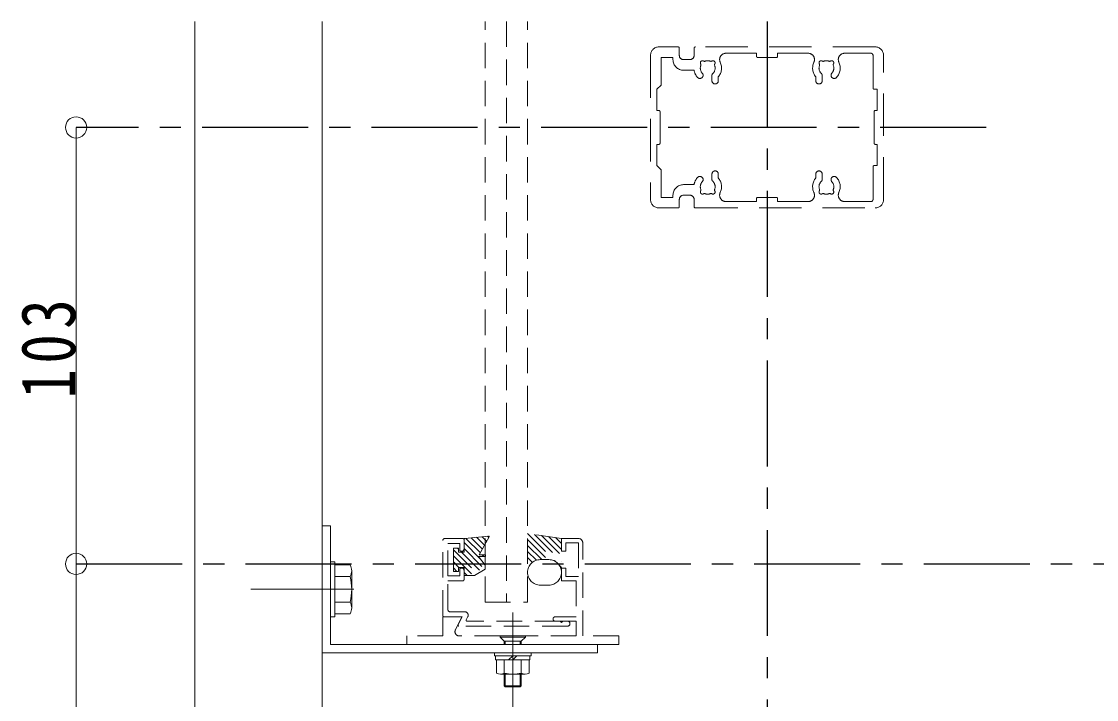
# Model space of a CAD drawing. Units: millimetres at full size, sheet at 1:5; details may follow other scales. Extents: x -1050 to 1050, y -742 to 742.
# Drawn here: x -327.9 to -74.3, y -68.8 to 91.2 of the extents above; entities that cross this region are included whole.
import ezdxf

# ---------------------------------------------------------------- set-up
doc = ezdxf.new("R2010")
doc.units = ezdxf.units.MM
doc.header["$LTSCALE"] = 5
for name, pattern in [('CHAIN1', [8, 5, -1, 1, -1]), ('DASHED1', [1.8, 1.2, -0.6]), ('DASHED2', [3, 2, -1])]:
    doc.linetypes.add(name, pattern=pattern)
doc.layers.add('0-0_通り芯', color=7, linetype='CHAIN1')
for name, color, linetype, lineweight in [('0-3_寸法', 54, 'Continuous', 20), ('0-4_手摺部材', 92, 'Continuous', 20), ('0-5_手すり子', 12, 'Continuous', 20), ('0-7_ガラス', 6, 'Continuous', 20), ('0-8_その他', 11, 'Continuous', 20), ('0-A_支柱', 6, 'Continuous', 20)]:
    doc.layers.add(name, color=color, linetype=linetype, lineweight=lineweight)
doc.styles.add('ＭＳ ゴシック', font='')
doc.styles.get('ＭＳ ゴシック').set_extended_font_data('MS Gothic')

# ---------------------------------------------------------------- blocks, each defined once
blk = doc.blocks.new('dimension_origin')
at = {"color": 0, "linetype": 'Continuous', "lineweight": -2}
blk.add_circle((0, 0), 1.25, dxfattribs=at)

msp = doc.modelspace()

# ---------------------------------------------------------------- linework, layer by layer
at = {"layer": '0-0_通り芯'}
for p, q in [((-151.98, 91.207), (-151.98, -224.293)), ((-100.283, 66.207), (-315, 66.207)), ((-315, -36.793), (909.462, -36.793))]:
    msp.add_line(p, q, dxfattribs=at)
at = {"layer": '0-3_寸法'}
for p, q in [((-315, -36.793), (-315, 66.207)), ((-315, -131.793), (-315, -36.793))]:
    msp.add_line(p, q, dxfattribs=at)
at = {"layer": '0-4_手摺部材', "linetype": 'DASHED1'}
for p, q in [((-228.48, -48.993), (-228.48, -31.293)), ((-223.78, -30.793), (-227.98, -30.793)), ((-227.28, -31.993), (-224.48, -31.993)), ((-227.28, -39.593), (-227.28, -31.993)), ((-224.48, -33.493), (-224.48, -31.993)), ((-223.48, -33.293), (-223.48, -31.093)), ((-196.48, -30.793), (-200.48, -30.793)), ((-195.48, -53.793), (-195.48, -31.793)), ((-223.98, -33.793), (-224.18, -33.793)), ((-224.18, -37.793), (-223.98, -37.793)), ((-224.48, -39.593), (-227.28, -39.593)), ((-224.48, -39.593), (-224.48, -38.093)), ((-223.48, -40.493), (-223.48, -38.293)), ((-223.78, -40.793), (-227.28, -40.793)), ((-227.28, -47.593), (-227.28, -40.793)), ((-226.78, -48.093), (-223.299, -48.093)), ((-228.18, -49.293), (-223.933, -49.293)), ((-224.844, -51.207), (-223.933, -49.293)), ((-222.577, -49.237), (-222.943, -50.007)), ((-200.78, -50.293), (-222.763, -50.293)), ((-196.98, -49.293), (-201.98, -49.293)), ((-196.98, -50.293), (-201.98, -50.293)), ((-200.48, -50.593), (-200.78, -50.293)), ((-200.48, -50.593), (-200.18, -50.293)), ((-199.08, -50.293), (-200.18, -50.293)), ((-196.98, -50.293), (-196.98, -53.793)), ((-199.08, -51.493), (-224.663, -51.493)), ((-228.48, -53.793), (-236.98, -53.793)), ((-196.98, -53.793), (-224.612, -53.793))]:
    msp.add_line(p, q, dxfattribs=at)
at = {"layer": '0-4_手摺部材'}
for p, q in [((-254.98, -49.293), (-254.98, -36.293)), ((-254.98, -36.293), (-253.98, -36.293)), ((-253.98, -49.293), (-253.98, -36.293)), ((-250.361, -37.043), (-253.98, -37.043)), ((-253.98, -39.793), (-250.361, -39.793)), ((-249.98, -47.168), (-249.98, -38.418)), ((-253.98, -45.793), (-250.361, -45.793)), ((-254.98, -49.293), (-253.98, -49.293)), ((-213.98, -55.043), (-213.98, -55.793)), ((-213.752, -55.043), (-213.752, -55.793)), ((-210.207, -55.043), (-210.207, -55.793)), ((-209.98, -55.793), (-209.98, -55.043)), ((-216.313, -57.793), (-216.313, -58.46)), ((-207.647, -57.793), (-207.647, -58.46)), ((-207.647, -58.46), (-216.313, -58.46)), ((-216.047, -58.46), (-216.047, -59.46)), ((-207.913, -59.46), (-216.047, -59.46)), ((-215.813, -62.539), (-215.813, -59.46)), ((-213.98, -59.46), (-213.98, -62.539)), ((-211.98, -58.46), (-212.98, -59.46)), ((-211.98, -59.46), (-210.98, -58.46)), ((-209.98, -59.46), (-209.98, -62.539)), ((-208.147, -62.539), (-208.147, -59.46)), ((-207.913, -58.46), (-207.913, -59.46)), ((-209.063, -62.793), (-214.897, -62.793)), ((-213.98, -62.793), (-213.98, -65.565)), ((-213.752, -62.793), (-213.752, -65.793)), ((-210.207, -62.793), (-210.207, -65.793)), ((-209.98, -65.565), (-209.98, -62.793)), ((-213.752, -65.793), (-213.98, -65.565)), ((-213.752, -65.793), (-210.207, -65.793))]:
    msp.add_line(p, q, dxfattribs=at)
at = {"layer": '0-4_手摺部材', "linetype": 'CHAIN1'}
for p, q in [((-249.466, -42.793), (-273.738, -42.793)), ((-211.98, -48.276), (-211.98, -72.052))]:
    msp.add_line(p, q, dxfattribs=at)
at = {"layer": '0-4_手摺部材'}
for points in [[(-256.98, -27.793), (-254.98, -27.793), (-254.98, -55.793), (-191.98, -55.793), (-191.98, -57.793), (-256.98, -57.793)], [(-214.98, -54.043), (-213.98, -55.043), (-209.98, -55.043), (-208.98, -54.043)]]:
    msp.add_lwpolyline(points, close=True, dxfattribs=at)
at = {"layer": '0-4_手摺部材', "linetype": 'DASHED1'}
for points in [[(-200.48, -30.793), (-200.48, -33.793), (-199.48, -33.793), (-199.48, -31.793), (-196.48, -31.793), (-196.48, -39.793), (-199.48, -39.793), (-199.48, -37.793), (-200.48, -37.793), (-200.48, -40.793), (-196.98, -40.793), (-196.98, -49.293)], [(-228.48, -53.793), (-228.48, -49.293), (-223.98, -49.293), (-225.506, -52.346)], [(-236.98, -53.793), (-236.98, -55.793), (-186.98, -55.793), (-186.98, -53.793), (-195.48, -53.793)]]:
    msp.add_lwpolyline(points, dxfattribs=at)
at = {"layer": '0-4_手摺部材'}
for points in [[(-250.361, -48.543), (-253.98, -48.543), (-253.98, -37.043)], [(-214.98, -54.043), (-214.98, -53.793), (-208.98, -53.793), (-208.98, -54.043)], [(-213.98, -65.565), (-209.98, -65.565), (-210.207, -65.793)]]:
    msp.add_lwpolyline(points, dxfattribs=at)
at = {"layer": '0-4_手摺部材', "linetype": 'DASHED1'}
for centre, radius, start, end in [((-227.98, -31.293), 0.5, 90, 180), ((-223.78, -31.093), 0.3, 0, 90), ((-196.48, -31.793), 1, 0, 90), ((-224.18, -33.493), 0.3, 180, 270), ((-223.98, -33.293), 0.5, 270, 360), ((-224.18, -38.093), 0.3, 90, 180), ((-223.98, -38.293), 0.5, 0, 90), ((-223.78, -40.493), 0.3, 270, 360), ((-226.78, -47.593), 0.5, 180, 270), ((-223.299, -48.893), 0.8, 334.54, 90), ((-228.18, -48.993), 0.3, 180, 270), ((-222.763, -50.093), 0.2, 154.54, 270), ((-201.98, -49.793), 0.5, 90, 270), ((-199.08, -50.893), 0.6, 270, 90), ((-224.612, -52.793), 1, 153.43495, 270), ((-224.663, -51.293), 0.2, 154.54, 270)]:
    msp.add_arc(centre, radius, start, end, dxfattribs=at)
at = {"layer": '0-4_手摺部材'}
for centre, radius, start, end in [((-252.651, -38.418), 2.671, 329.02097, 30.97903), ((-261.98, -42.793), 12, 345.52248, 14.47752), ((-252.651, -47.168), 2.671, 329.02096, 30.97907), ((-214.897, -61.012), 1.781, 239.02097, 300.97903), ((-211.98, -54.793), 8, 255.52248, 284.47752), ((-209.063, -61.012), 1.781, 239.02093, 300.97904)]:
    msp.add_arc(centre, radius, start, end, dxfattribs=at)
at = {"layer": '0-5_手すり子'}
for p, q in [((-286.98, 91.207), (-286.98, -131.793)), ((-256.98, 91.207), (-256.98, -131.793))]:
    msp.add_line(p, q, dxfattribs=at)
at = {"layer": '0-7_ガラス', "linetype": 'DASHED1'}
for p, q in [((-218.48, -45.793), (-218.48, 91.207)), ((-213.483, 91.207), (-213.483, -45.793)), ((-208.483, -45.793), (-208.483, 91.207)), ((-218.48, -45.793), (-208.483, -45.793))]:
    msp.add_line(p, q, dxfattribs=at)
at = {"layer": '0-8_その他', "linetype": 'DASHED1'}
for p, q in [((-217.672, -30.227), (-223.3, -30.79)), ((-219.866, -34.658), (-217.574, -30.374)), ((-219.209, -30.381), (-218.146, -31.444)), ((-217.923, -30.252), (-217.653, -30.523)), ((-200.48, -30.793), (-208.48, -29.585)), ((-208.48, -29.629), (-201.804, -36.305)), ((-206.866, -29.829), (-200.48, -36.215)), ((-205.2, -30.08), (-200.48, -34.8)), ((-203.534, -30.332), (-200.48, -33.386)), ((-223.48, -30.989), (-223.48, -34.008)), ((-223.48, -31.767), (-219.645, -35.602)), ((-223.066, -30.767), (-219.625, -34.208)), ((-221.78, -30.638), (-219.132, -33.286)), ((-220.495, -30.51), (-218.639, -32.365)), ((-208.48, -31.043), (-203.73, -35.793)), ((-208.48, -32.457), (-205.144, -35.793)), ((-201.869, -30.583), (-200.48, -31.972)), ((-225.98, -33.058), (-225.98, -38.558)), ((-224.78, -33.058), (-225.98, -33.058)), ((-225.98, -33.509), (-220.325, -39.165)), ((-225.98, -34.924), (-221.346, -39.558)), ((-225.017, -33.058), (-224.78, -33.295)), ((-224.78, -33.058), (-224.78, -34.008)), ((-224.78, -34.008), (-223.48, -34.008)), ((-224.067, -34.008), (-219.441, -38.635)), ((-223.48, -33.181), (-218.557, -38.104)), ((-220.08, -35.058), (-218.48, -37.058)), ((-218.48, -35.058), (-220.08, -35.058)), ((-218.48, -34.658), (-219.866, -34.658)), ((-219.175, -34.658), (-218.775, -35.058)), ((-218.38, -34.758), (-218.38, -34.958)), ((-208.48, -33.871), (-206.41, -35.941)), ((-208.48, -35.286), (-207.332, -36.433)), ((-225.98, -36.338), (-224.71, -37.608)), ((-225.98, -37.752), (-225.174, -38.558)), ((-224.78, -37.608), (-223.48, -37.608)), ((-224.78, -37.608), (-224.78, -38.558)), ((-223.48, -37.608), (-223.48, -39.408)), ((-218.48, -38.058), (-218.48, -37.058)), ((-205.48, -35.793), (-203.48, -35.793)), ((-200.992, -37.117), (-200.48, -37.629)), ((-224.78, -38.558), (-225.98, -38.558)), ((-223.48, -38.838), (-222.76, -39.558)), ((-220.98, -39.558), (-223.33, -39.558)), ((-220.98, -39.558), (-218.48, -38.058)), ((-205.48, -41.793), (-203.48, -41.793))]:
    msp.add_line(p, q, dxfattribs=at)
for centre, radius, start, end in [((-217.662, -30.327), 0.1, 331.84892, 95.71059), ((-223.28, -30.989), 0.2, 95.71059, 180), ((-218.48, -34.758), 0.1, 0, 90), ((-218.48, -34.958), 0.1, 270, 360), ((-205.48, -38.793), 3, 90, 180), ((-203.48, -38.793), 3, 0, 90), ((-223.33, -39.408), 0.15, 180, 270), ((-205.48, -38.793), 3, 180, 270), ((-203.48, -38.793), 3, 270, 360)]:
    msp.add_arc(centre, radius, start, end, dxfattribs=at)
at = {"layer": '0-A_支柱', "linetype": 'DASHED2'}
for p, q in [((-172.98, 85.207), (-177.48, 85.207)), ((-172.68, 84.907), (-172.68, 83.207)), ((-169.18, 83.207), (-169.18, 84.907)), ((-126.48, 85.207), (-168.88, 85.207)), ((-161.672, 83.707), (-154.48, 83.707)), ((-154.48, 83.707), (-154.48, 83.007)), ((-149.48, 83.707), (-149.48, 83.007)), ((-149.48, 83.707), (-142.288, 83.707)), ((-133.672, 83.707), (-127.48, 83.707)), ((-179.48, 83.207), (-179.48, 49.207)), ((-176.98, 82.707), (-174.18, 82.707)), ((-176.98, 82.707), (-176.98, 76.207)), ((-174.18, 82.707), (-174.18, 82.207)), ((-171.68, 82.207), (-170.18, 82.207)), ((-149.78, 82.707), (-154.18, 82.707)), ((-126.98, 75.507), (-126.98, 83.207)), ((-124.48, 49.207), (-124.48, 83.207)), ((-171.68, 79.707), (-169.191, 79.707)), ((-177.98, 75.207), (-176.98, 76.207)), ((-164.98, 78.53), (-164.98, 77.207)), ((-163.48, 78.13), (-163.48, 77.207)), ((-140.48, 78.13), (-140.48, 77.207)), ((-138.98, 78.53), (-138.98, 77.207)), ((-177.98, 75.207), (-177.98, 70.207)), ((-177.98, 70.207), (-177.53, 70.207)), ((-177.23, 69.907), (-177.23, 62.507)), ((-126.73, 69.907), (-126.73, 62.507)), ((-125.98, 70.207), (-126.43, 70.207)), ((-177.98, 62.207), (-177.98, 57.207)), ((-177.98, 62.207), (-177.53, 62.207)), ((-125.98, 62.207), (-126.43, 62.207)), ((-125.98, 62.207), (-125.98, 57.207)), ((-177.98, 57.207), (-176.98, 56.207)), ((-176.98, 49.707), (-176.98, 56.207)), ((-126.98, 56.907), (-126.98, 49.207)), ((-126.68, 57.207), (-125.98, 57.207)), ((-164.98, 53.884), (-164.98, 55.207)), ((-163.48, 54.284), (-163.48, 55.207)), ((-140.48, 54.284), (-140.48, 55.207)), ((-138.98, 53.884), (-138.98, 55.207)), ((-171.68, 52.707), (-169.191, 52.707)), ((-176.98, 49.707), (-174.18, 49.707)), ((-174.18, 49.707), (-174.18, 50.207)), ((-172.68, 47.507), (-172.68, 49.207)), ((-171.68, 50.207), (-170.18, 50.207)), ((-169.18, 49.207), (-169.18, 47.507)), ((-161.672, 48.707), (-154.48, 48.707)), ((-154.48, 48.707), (-154.48, 49.407)), ((-149.78, 49.707), (-154.18, 49.707)), ((-149.48, 48.707), (-149.48, 49.407)), ((-149.48, 48.707), (-142.288, 48.707)), ((-133.672, 48.707), (-127.48, 48.707)), ((-177.48, 47.207), (-172.98, 47.207)), ((-168.88, 47.207), (-126.48, 47.207))]:
    msp.add_line(p, q, dxfattribs=at)
msp.add_lwpolyline([(-126.68, 75.207), (-125.98, 75.207), (-125.98, 70.207)], dxfattribs=at)
for centre, radius, start, end in [((-177.48, 83.207), 2, 90, 180), ((-172.98, 84.907), 0.3, 0, 90), ((-168.88, 84.907), 0.3, 90, 180), ((-161.672, 82.207), 1.5, 90, 204.90106), ((-142.288, 82.207), 1.5, 335.09894, 90), ((-133.672, 82.207), 1.5, 90, 204.90106), ((-127.48, 83.207), 0.5, 0, 90), ((-126.48, 83.207), 2, 0, 90), ((-171.68, 82.207), 2.5, 180, 270), ((-171.68, 83.207), 1, 180, 270), ((-170.18, 83.207), 1, 270, 360), ((-167.217, 81.445), 0.5, 55.28656, 214.71344), ((-166.762, 82.102), 0.3, 235.28656, 292.4201), ((-165.98, 80.207), 1.75, 67.5799, 112.4201), ((-165.198, 82.102), 0.3, 247.5799, 304.71344), ((-164.743, 81.445), 0.5, 325.28656, 124.71344), ((-165.98, 80.207), 3.25, 320.28486, 24.90106), ((-154.18, 83.007), 0.3, 180, 270), ((-149.78, 83.007), 0.3, 270, 360), ((-137.98, 80.207), 3.25, 155.09894, 219.71514), ((-139.217, 81.445), 0.5, 55.28656, 214.71344), ((-138.762, 82.102), 0.3, 235.28656, 292.4201), ((-137.98, 80.207), 1.75, 67.5799, 112.4201), ((-137.198, 82.102), 0.3, 247.5799, 304.71344), ((-136.743, 81.445), 0.5, 325.28656, 124.71344), ((-137.98, 80.207), 3.25, 317.4576, 24.90106), ((-165.98, 80.207), 3.25, 188.84988, 222.5424), ((-167.822, 78.517), 0.75, 222.5424, 42.5424), ((-165.98, 80.207), 1.75, 157.5799, 222.5424), ((-167.875, 80.989), 0.3, 337.5799, 34.71344), ((-164.48, 78.53), 0.5, 131.81031, 180), ((-165.98, 80.207), 1.75, 311.81031, 22.4201), ((-164.085, 80.989), 0.3, 145.28656, 202.4201), ((-137.98, 80.207), 1.75, 157.5799, 228.18969), ((-139.875, 80.989), 0.3, 337.5799, 34.71344), ((-139.48, 78.53), 0.5, 0, 48.18969), ((-136.138, 78.517), 0.75, 137.4576, 317.4576), ((-137.98, 80.207), 1.75, 317.4576, 22.4201), ((-136.085, 80.989), 0.3, 145.28656, 202.4201), ((-164.23, 77.207), 0.75, 180, 360), ((-139.73, 77.207), 0.75, 180, 360), ((-126.68, 75.507), 0.3, 180, 270), ((-177.53, 69.907), 0.3, 0, 90), ((-126.43, 69.907), 0.3, 90, 180), ((-177.53, 62.507), 0.3, 270, 360), ((-126.43, 62.507), 0.3, 180, 270), ((-164.23, 55.207), 0.75, 0, 180), ((-139.73, 55.207), 0.75, 0, 180), ((-126.68, 56.907), 0.3, 90, 180), ((-165.98, 52.207), 3.25, 137.4576, 171.15012), ((-167.822, 53.897), 0.75, 317.4576, 137.4576), ((-165.98, 52.207), 1.75, 137.4576, 202.4201), ((-164.48, 53.884), 0.5, 180, 228.18969), ((-165.98, 52.207), 1.75, 337.5799, 48.18969), ((-165.98, 52.207), 3.25, 335.09894, 39.71514), ((-137.98, 52.207), 3.25, 140.28486, 204.90106), ((-137.98, 52.207), 1.75, 131.81031, 202.4201), ((-139.48, 53.884), 0.5, 311.81031, 360), ((-136.138, 53.897), 0.75, 42.5424, 222.5424), ((-137.98, 52.207), 1.75, 337.5799, 42.5424), ((-137.98, 52.207), 3.25, 335.09894, 42.5424), ((-171.68, 50.207), 2.5, 90, 180), ((-167.217, 50.97), 0.5, 145.28656, 304.71344), ((-167.875, 51.425), 0.3, 325.28656, 22.4201), ((-164.743, 50.97), 0.5, 235.28656, 34.71344), ((-164.085, 51.425), 0.3, 157.5799, 214.71344), ((-161.672, 50.207), 1.5, 155.09894, 270), ((-142.288, 50.207), 1.5, 270, 24.90106), ((-139.217, 50.97), 0.5, 145.28656, 304.71344), ((-139.875, 51.425), 0.3, 325.28656, 22.4201), ((-136.743, 50.97), 0.5, 235.28656, 34.71344), ((-136.085, 51.425), 0.3, 157.5799, 214.71344), ((-133.672, 50.207), 1.5, 155.09894, 270), ((-177.48, 49.207), 2, 180, 270), ((-171.68, 49.207), 1, 90, 180), ((-170.18, 49.207), 1, 0, 90), ((-166.762, 50.312), 0.3, 67.5799, 124.71344), ((-165.98, 52.207), 1.75, 247.5799, 292.4201), ((-165.198, 50.312), 0.3, 55.28656, 112.4201), ((-154.18, 49.407), 0.3, 90, 180), ((-149.78, 49.407), 0.3, 0, 90), ((-138.762, 50.312), 0.3, 67.5799, 124.71344), ((-137.98, 52.207), 1.75, 247.5799, 292.4201), ((-137.198, 50.312), 0.3, 55.28656, 112.4201), ((-127.48, 49.207), 0.5, 270, 360), ((-126.48, 49.207), 2, 270, 360), ((-172.98, 47.507), 0.3, 270, 360), ((-168.88, 47.507), 0.3, 180, 270)]:
    msp.add_arc(centre, radius, start, end, dxfattribs=at)

# ---------------------------------------------------------------- block references
at = {"layer": '0-3_寸法', "xscale": 2, "yscale": 2}
for p, rotation in [((-315, 66.207), 90), ((-315, -36.793), 90), ((-315, -36.793), 270)]:
    msp.add_blockref('dimension_origin', p, dxfattribs=dict(at, rotation=rotation))

# ---------------------------------------------------------------- texts
at = {"layer": '0-3_寸法', "insert": (-315, 2.207), "char_height": 12.83, "attachment_point": 7, "rotation": 90, "style": 'ＭＳ ゴシック'}
msp.add_mtext('\\T1.18;\\W0.8;103', dxfattribs=at)

doc.saveas('drawing.dxf')
